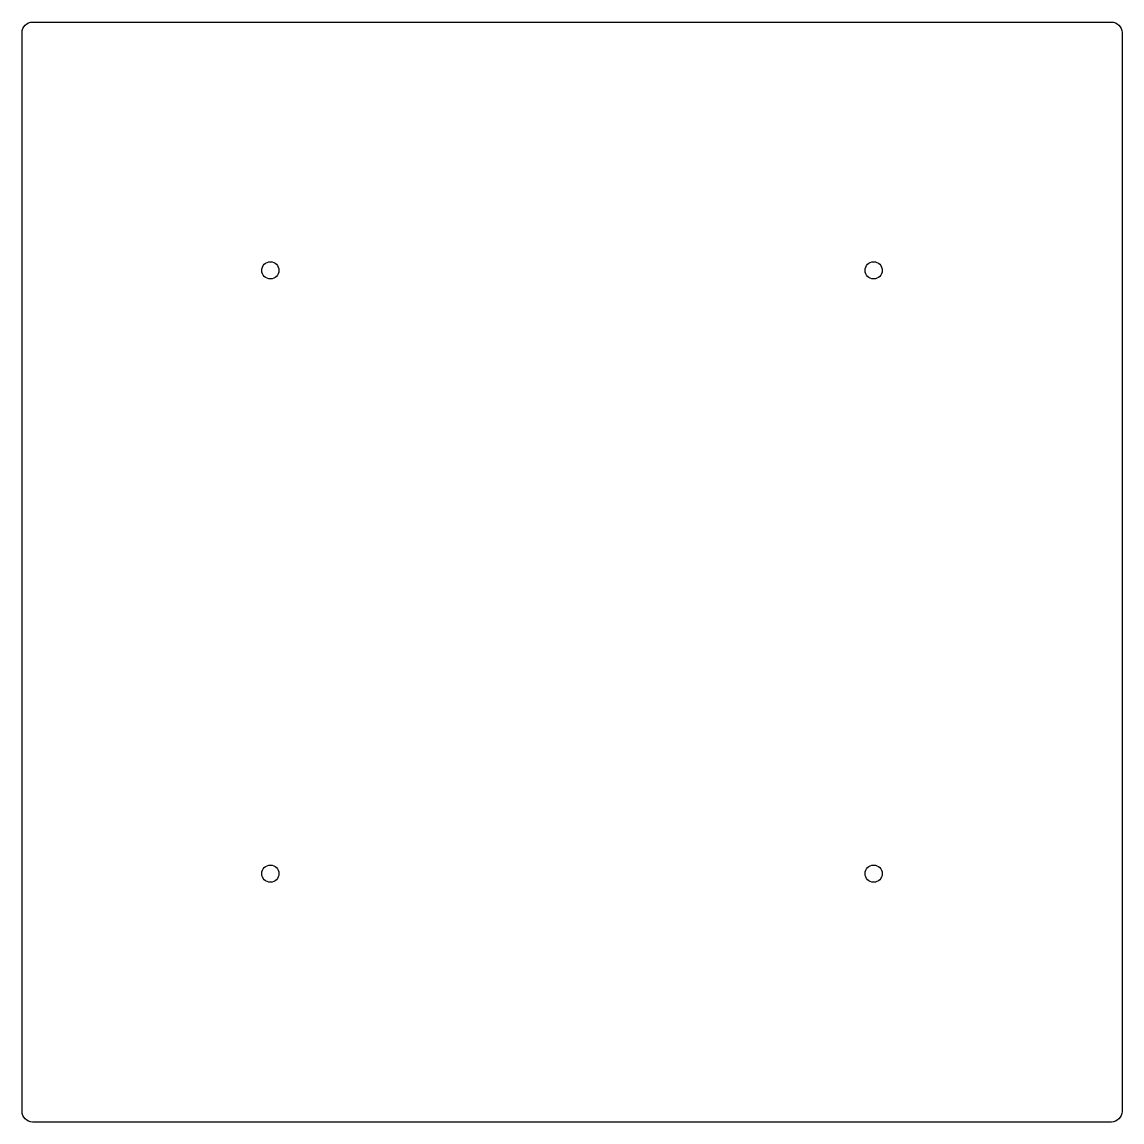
# Model space of a CAD drawing. Header units: millimetres. Extents: x 37 to 347, y -301 to 9.
import ezdxf

# ---------------------------------------------------------------- set-up
doc = ezdxf.new("R2010")
doc.units = ezdxf.units.MM
doc.layers.get('0').update_dxf_attribs({"linetype": 'CONTINUOUS'})

msp = doc.modelspace()

# ---------------------------------------------------------------- linework, layer by layer
msp.add_lwpolyline([(40.46, 9.02), (344.46, 9.02, -0.414214), (347.46, 6.02), (347.46, -297.98, -0.414214), (344.46, -300.98), (40.46, -300.98, -0.414214), (37.46, -297.98), (37.46, 6.02, -0.414214)], format="xyb", close=True)
for centre in [(107.46, -60.98), (277.46, -60.98), (107.46, -230.98), (277.46, -230.98)]:
    msp.add_circle(centre, 2.42)

doc.saveas('drawing.dxf')
